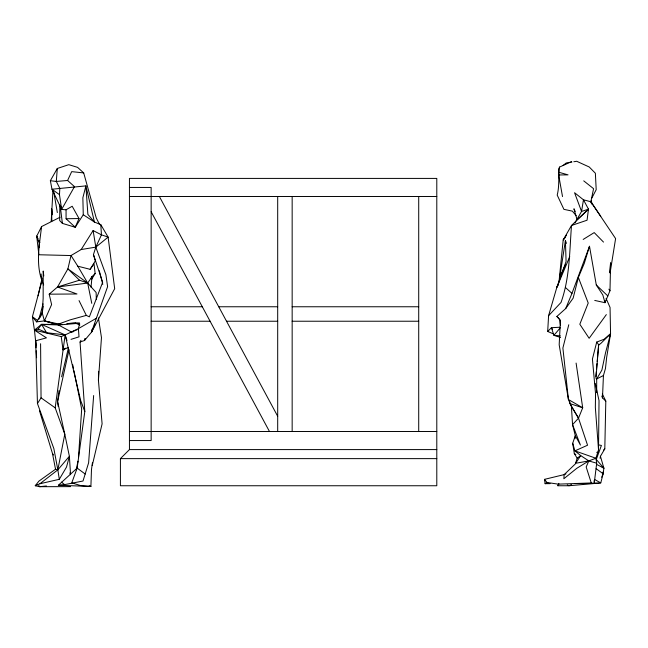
<?xml version="1.0" encoding="UTF-8"?>
<svg xmlns="http://www.w3.org/2000/svg" width="648" height="648" viewBox="0 0 648 648"><rect width="100%" height="100%" fill="white"/><g stroke="black" fill="none" stroke-linecap="round" stroke-linejoin="round"><path stroke-width="0.97" d="M60.013 217.258L41.569 226.573C39.325 246.013 35.016 266.304 43.667 284.918M39.155 247.649L39.196 243.194L36.709 236.188L41.569 226.573M59.819 204.776L59.689 220.547L62.386 223.382L75.241 227.27L83.26 214.739L82.863 197.77L85.909 185.887L51.986 189.232L50.358 180.719L57.299 168.48L68.801 164.665L77.582 167.37L83.697 172.919L96.244 217.955L99.468 224.224M575.165 483.578L594.192 483.521L596.703 463.215L595.917 458.249L598.517 449.793L599.027 400.586L595.253 383.462M92.235 465.564L102.101 423.865L98.423 380.23L98.601 371.312M600.072 458.233L600.437 456.265L604.803 448.87L605.807 401.088L602.316 393.976M594.734 300.429L604.989 302.689L609.987 290.733L610.61 262.756L609.468 272.678M51.192 221.6L52.934 191.103M553.724 334.028L547.69 331.46L548.589 315.689L561.03 302.446C569.827 277.79 569.519 251.278 571.495 225.488L588.481 209.142L583.459 199.803L574.549 192.707L581.556 211.467L574.865 222.969M605.807 401.088L602.486 397.896L603.434 375.524L605.459 368.518L606.674 357.307L610.554 333.769L610.052 307.436L606.083 298.412M605.078 300.947L604.989 302.689L602.826 294.962L596.298 285.015L589.494 246.272L571.973 293.39L565.704 308.545L556.891 316.443L559.54 319.488L560.455 325.264M66.055 209.798L66.088 218.749L75.241 227.27L79.016 218.538L72.187 206.25L66.055 209.798L61.641 209.434L59.478 194.675L59.827 188.366L56.303 181.44L57.299 168.48M71.045 339.341L79.016 336.847L78.416 328.617L79.631 323.214L59 324.964L44.396 320.914L42.217 312.863L43.149 298.461L43.205 271.026L43.781 275.943M78.513 457.277L81.68 408.985L73.929 370.632M576.153 215.687L572.37 211.135L563.914 209.345L557.199 195.105C559.629 185.879 558.13 176.394 559.58 167.071L571.504 161.644M98.423 380.23L101.469 337.624L98.423 317.876M93.652 395.539L88.614 462.81L83.009 481.019L64.573 484.623L58.369 485.255L77.153 468.099L84.807 411.48L80.052 342.031L80.976 340.322M595.949 378.278L598.655 344.744L596.719 342.071L604.082 339.269L610.554 333.769L605.483 353.022L601.879 370.089L596.687 378.959L596.687 392.639M575.06 438.639L575.311 435.675L572.549 424.651L571.406 406.434L568.434 399.533L559.175 344.793L560.455 320.217L556.891 316.443M42.152 277.96L38.078 295.836M595.86 376.512L596.298 371.547M596.476 369.562L596.994 363.601M597.173 361.616L598.655 344.744M558.965 282.18L563.193 239.963L571.495 225.488L587.064 220.215L588.481 209.142L581.556 211.467L583.459 199.803L590.879 201.755L615.6 238.586L610.1 272.881M90.987 287.177L92.073 276.599L95.151 273.513L94.025 263.793L90.121 269.317L77.809 266.198L71.013 255.547L38.491 254.745M59 390.558L57.591 401.525L58.182 406.393M69.765 472.975L70.575 474.7L69.385 456.297L64.784 434.176L55.177 407.835L65.14 334.927L78.416 328.617L96.39 318.241L107.6 286.643L105.916 274.801L95.815 247.139L93.11 230.55L101.461 234.835L108.119 237.111L114.68 288.692L91.506 332.197L84.507 340.484L80.052 342.031M558.762 483.368L557.904 485.749L569.017 485.749L600.753 482.93L603.126 473.753L603.879 468.164L600.437 456.265M92.421 462.794L91.473 469.679L90.898 486.462L58.369 485.255M566.474 243.397L565.412 240.562L559.71 277.417L565.445 264.716M40.127 317.431L42.217 312.863L43.295 306.123M95.183 324.008L91.506 332.197L92.016 329.297M591.454 203.488L590.879 201.755L593.576 188.681L583.735 180.865M76.197 469.792L77.987 461.198M69.053 349.677L57.591 401.525L64.784 434.176L57.842 469.841L59.308 479.309L39.933 483.74L35.235 485.749L39.617 486.697L70.592 486.624M61.617 376.804L68.356 348.114M84.961 338.621L84.507 340.484L85.285 338.669M589.494 246.272L584.277 263.372L578.364 277.457L573.132 298.185L565.704 308.545M568.774 324.753L562.885 348.025L568.434 399.533L582.698 407.786L578.51 418.163L572.549 424.651L580.43 445.079L575.311 435.675L572.702 443.289L574.298 453.535L577.157 458.201L575.392 463.871L564.173 474.611L544.482 479.358L545.122 483.667L550.128 483.651M596.719 342.071L592.418 359.033L595.544 393.636L595.35 407.487L598.517 449.793M38.961 319.164L43.043 303.847M548.589 315.689L556.851 287.307L566.085 261.517L565.412 240.562M90.121 269.317L95.345 260.836L93.45 254.575L95.815 247.139L101.461 234.835L100.78 224.637L94.43 222.045L83.26 214.739M598.606 444.901L601.417 445.435L596.273 459.473L603.879 468.164L596.759 464.478M91.506 332.197L96.39 318.241M569.746 256.616L556.851 287.307L558.317 284.885M601.644 477.228L603.126 473.753L602.988 472.092M50.358 180.719L56.303 181.44L67.595 180.484L71.685 171.631L83.697 172.919M559.58 167.071L558.592 169.096L558.649 174.968L562.513 196.571M91.166 278.381L92.073 276.599L87.674 283.046L91.765 303.345M557.904 485.749L558.827 483.959M591.786 198.142L596.201 189.662L595.374 173.243L589.243 166.998L576.671 161.271L573.812 161.741M41.083 273.95L41.893 280.908L32.4 316.767L36.563 321.878L44.396 320.914L51.605 304.568L49.191 294.176L57.526 286.991L67.902 268.863L71.013 255.547L81.194 249.529L95.815 247.139L108.119 237.111L100.78 224.637M59.308 479.309L66.517 467.054L69.385 456.297L57.842 469.841L39.933 483.74M59.478 194.675L51.986 189.232L61.641 209.434L74.488 186.624L67.595 180.484M91.498 279.572L95.151 273.513M81.194 249.529L93.11 230.55M36.563 321.878L42.217 312.863M36.904 484.655L35.235 485.749L38.945 481.1L55.534 469.233L57.842 469.841L53.849 448.578L37.454 403.542L41.051 397.84L40.589 343.748M566.53 235.103L563.193 239.963L565.088 237.654M606.334 314.612L589.137 338.296L579.822 324.251L588.222 303.045L578.364 277.457M36.134 345.765L34.449 330.132L38.135 329.038L41.553 324.365L62.038 324.373M587.218 210.681L588.481 209.142L577.085 219.729L573.934 208.778L575.221 211.491M560.139 327.929L553.935 335.364L560.617 337.47M547.69 331.46L551.408 327.71L559.823 327.24M129.446 449.591L129.446 178.411L436.793 178.411L436.793 485.749L120.415 485.749L120.415 458.63L129.446 449.591L436.793 449.591M610.554 333.769L600.672 343.578L598.379 345.165M603.434 450.222L604.803 448.87M563.153 165.426L566.19 162.988L571.909 162.049M37.697 320.541L32.4 316.767L34.449 330.132L61.244 336.587L63.01 349.855L65.27 348.13M577.157 458.201L580.705 455.585L588.805 460.914L596.703 463.215M594.127 480.605L594.192 483.521L591.276 482.963L558.163 484.137L546.977 482.468L545.122 483.667L548.119 483.181M583.176 239.444L594.208 232.6L603.515 242.093M596.687 378.959L603.434 375.524M571.52 484.55L569.017 485.749L567.251 484.858M63.01 349.855L68.275 347.433M61.244 336.587L65.14 334.927L66.995 340.508M565.963 473.89L564.173 474.611L563.849 478.75L576.769 468.318L588.805 460.914L595.917 458.249L574.914 450.87L572.702 443.289M57.502 324.47L71.491 331.995L77.007 329.8M51.889 322.947L44.396 320.914L58.725 324L70.154 319.869L86.306 315.39L89.367 316.856L102.668 282.261L93.45 254.575M49.191 294.176L76.974 293.981L57.526 286.991L79.477 280.211L87.674 283.046L96.131 292.499L96.301 299.255M37.454 403.542L35.672 340.767L46.437 337.859L34.449 330.132L41.553 324.365L59 324.964M71.491 331.995L73.362 331.687M66.801 323.741L74.431 322.736L79.631 323.214M57.526 286.991L87.674 283.046L77.809 266.198M46.429 485.951L39.617 486.697L38.678 485.401M596.687 452.336L598.687 452.296M66.088 218.749L79.016 218.538M558.649 174.968L568.037 174.855L559.216 172.368M129.446 187.45L151.146 187.45L151.146 440.551L129.446 440.551M129.446 196.482L436.793 196.482M151.146 306.763L202.314 306.763M218.741 306.763L277.692 306.763M292.159 306.763L418.713 306.763M151.146 321.23L210.098 321.23M226.525 321.23L277.692 321.23M292.159 321.23L418.713 321.23M129.446 431.511L436.793 431.511M120.415 458.63L436.793 458.63M595.131 483.108L599.044 483.303M560.374 335.907L553.935 335.364L551.408 327.71L552.493 329.354M38.135 329.038L46.591 332.691L65.14 334.927L80.7 400.634L84.807 411.48M569.705 401.614L569.957 403.615L582.698 407.786L576.096 363.066M75.338 323.109L79.85 324.996M58.725 324L60.126 324.624M89.189 485.7L90.898 486.462L80.457 485.546L71.766 482.849L77.153 468.099L85.228 474.053M65.14 334.927L41.553 324.365L46.591 332.691M594.88 479.601L600.753 482.93M602.186 467.151L603.879 468.164M574.298 453.535L575.861 454.564M41.051 397.84L55.177 407.835M87.674 283.046L67.902 268.863L79.477 280.211M596.136 468.674L603.126 473.753M61.43 482.12L64.573 484.623M565.526 287.599L571.973 293.39M596.298 285.015L607.897 296.031M544.482 479.358L546.977 482.468M608.869 289.154L609.987 290.733M590.879 201.755L600.745 216.367M39.471 410.694L52.448 453.406L53.525 455.009M571.406 406.434L578.51 418.163L587.558 445.225L574.914 450.87L580.705 455.585L575.651 463.28L588.805 460.914L586.173 466.989L591.276 482.963M569.957 403.615L578.51 418.163M159.359 196.482L277.692 416.259M151.146 211.742L269.479 431.511M38.783 254.073L36.709 236.188L38.078 238.885M38.993 240.675L39.901 242.474M79.04 300.591L86.306 315.39M601.757 396.082L602.486 397.896M36.709 236.188L37.414 238.067M60.863 206.591L61.641 209.434M591.17 200.807L592.207 204.655M99.282 270.783L102.805 284.351M72.73 364.727L73.532 368.663M52.448 453.406L55.534 469.233M53.808 192.051L57.324 212.552M52.553 214.755L51.654 208.842L51.816 221.179M60.199 205.74L62.386 223.382M35.672 340.767L36.053 347.757M36.215 350.754L36.596 357.745M418.713 196.482L418.713 431.511M292.159 196.482L292.159 431.511M277.692 196.482L277.692 431.511M94.43 222.045L87.869 214.391L85.909 185.887L94.43 222.045"/></g></svg>
